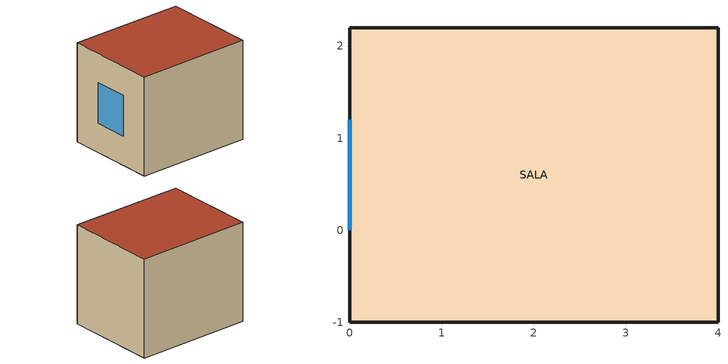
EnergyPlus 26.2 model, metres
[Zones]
SALA
 floor adiabatic (PAREDE): 0,2.2 4,2.2 4,-1 0,-1 z-1
 wall outside (PAREDE): 0,2.2 0,-1 4,-1 4,2.2 0,2.2 z-1:2.4
 window (VIDRO): 0,1.2 0,0 z0:1.4
 roof outside (PAREDE): 0,-1 4,-1 4,2.2 0,2.2 z2.4
[Building]
SOL-AR conferencia: North Axis {deg}=0; Terrain=Suburbs; Loads Convergence Tolerance Value {W}=0.04; Temperature Convergence Tolerance Value {deltaC}=0.4; Solar Distribution=FullExterior; Maximum Number of Warmup Days=25; Minimum Number of Warmup Days=6
[Site:Location]
manaus: Latitude {deg}=-3.039; Longitude {deg}=-60.05; Time Zone {hr}=-4; Elevation {m}=80.5
[Material:NoMass]
PAREDE: Roughness=MediumRough; Thermal Resistance {m2-K/W}=1; Thermal Absorptance=0.9; Solar Absorptance=0.7; Visible Absorptance=0.7
[Construction]
PAREDE: PAREDE
VIDRO: VIDRO
[WindowMaterial:SimpleGlazingSystem]
VIDRO: U-Factor {W/m2-K}=5.8; Solar Heat Gain Coefficient=0.8; Visible Transmittance=0.85
[Zone]
SALA
[Shading:Overhang:Projection]
JANELA Brise 1: Window or Door=JANELA; Height above Window or Door {m}=0.15; Tilt Angle from Window/Door {deg}=90; Left extension from Window/Door Width {m}=0.3; Right extension from Window/Door Width {m}=0.3; Depth as Fraction of Window/Door Height=0.428571
[Shading:Fin:Projection]
JANELA Aletas 2-3: Window or Door=JANELA; Left Extension from Window/Door {m}=0.3; Left Distance Above Top of Window {m}=0.15; Left Distance Below Bottom of Window {m}=0.3; Left Tilt Angle from Window/Door {deg}=90; Left Depth as Fraction of Window/Door Width=0.5; Right Extension from Window/Door {m}=0.3; Right Distance Above Top of Window {m}=0.15; Right Distance Below Bottom of Window {m}=0.3; Right Tilt Angle from Window/Door {deg}=90; Right Depth as Fraction of Window/Door Width=0.5
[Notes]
SOL-AR: modelo minimo para conferir a fracao ensolarada da janela no EnergyPlus.
Gerado por SOL-AR (teste de referencia do F5.2), para o EnergyPlus 26.2.
Local: manaus. Fachada: normal externa a 270 graus do Norte.
Janela (vidro): 1.2 x 1.4 m.
Peca 1 (brise horizontal): Shading:Overhang:Projection.
Peca 2 (aleta): Shading:Fin:Projection.
Peca 3 (aleta): Shading:Fin:Projection.
Esquerda e direita dos objetos por projecao: vistas de fora, como no EnergyPlus.
Rode com o EPW do local; a saida Surface Outside Face Sunlit Fraction da janela sai a cada passo de tempo.
Zona em caixa atras da fachada, com materiais sem massa: o modelo serve so para a sombra.
